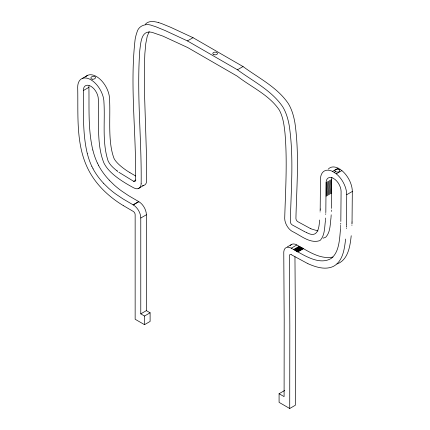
<?xml version="1.0" encoding="UTF-8"?>
<svg xmlns="http://www.w3.org/2000/svg" width="430" height="430" viewBox="0 0 430 430"><rect width="100%" height="100%" fill="white"/><g stroke="black" fill="none" stroke-linecap="round" stroke-linejoin="round"><path stroke-width="0.64" d="M284.676 390.488L279.081 393.719L279.081 402.356L289.723 408.5L289.825 325.365L289.395 255.796A2.704 1.559 60 0 1 291.271 254.689M325.827 212.178L326.08 182.782A10.616 6.127 60 0 1 332.987 178.133L335.131 179.525A10.616 6.127 60 0 1 341.092 191.452L340.829 221.45M331.433 208.378L331.675 179.557A10.616 6.127 60 0 1 331.938 177.429M320.2 208.663L320.452 179.536A18.576 10.723 60 0 1 332.535 171.393L336.287 173.833A18.576 10.723 60 0 1 346.725 194.699L346.451 225.003M328.31 169.097A18.576 10.723 60 0 1 338.125 168.162L341.882 170.602A18.576 10.723 60 0 1 352.315 191.474L352.046 221.66M141.153 183.223C141.706 138.847 136.563 94.439 139.804 50.1C140.771 43.806 140.959 31.003 150.274 32.078A33.406 19.285 60 0 1 151.107 32.191L151.613 32.277A43.672 25.214 60 0 1 152.242 32.406L162.895 36.109L187.625 47.52L237.247 76.169C251.27 87.113 269.137 94.853 279.312 110.058C283.155 117.186 284.155 125.409 285.009 133.343C287.364 161.218 285.574 189.238 284.741 217.134L284.703 218.569A10.61 6.127 60 0 0 292.207 231.394C300.5 235.215 309.81 243.869 319.608 240.692A14.883 8.595 60 0 0 319.958 240.472L320.398 240.128A15.835 9.143 60 0 0 320.554 239.994C324.897 234.818 324.521 227.33 325.397 221.025M141.153 183.293L141.078 184.631A10.616 6.127 60 0 1 133.644 187.802C122.98 182.035 110.257 174.134 104.812 164.636A14.883 8.595 60 0 1 104.452 164.002L104.017 163.163A15.835 9.143 60 0 1 103.856 162.83C96.239 144.034 99.282 119.733 98.325 99.239A10.616 6.127 60 0 0 90.821 86.236A10.616 6.127 60 0 0 83.312 90.569C83.678 111.445 82.383 132.719 87.209 153.22M294.953 256.748L295.415 320.543L295.313 405.27L289.723 408.5M103.619 183.379L108.682 188.324A75.911 43.828 60 0 0 116.046 194.231L122.872 198.821L133.273 204.922A10.616 6.127 60 0 1 140.777 218.01L140.777 313.862L144.518 316.023L150.108 312.798L150.108 321.436L144.518 324.666L135.149 319.259L135.149 214.694A2.655 1.532 60 0 0 133.273 211.42L123.566 205.75M109.209 180.149L114.278 185.094A75.911 43.828 60 0 0 121.642 191.001L128.463 195.591L138.863 201.691A10.616 6.127 60 0 1 146.372 214.785L146.367 310.637L150.108 312.798M320.194 208.873L320.183 209.184M346.451 225.116L346.435 225.46M352.041 221.885L352.03 222.229M320.178 209.394L320.167 209.7M325.789 213.307L325.806 212.743M352.019 222.46L352.009 222.804M320.156 209.91L320.146 210.216M331.358 210.641L331.379 210.076M346.408 226.266L346.397 226.61M352.003 223.036L351.993 223.38M320.14 210.426L320.13 210.732M340.77 223.245L340.732 224.148M346.392 226.841L346.376 227.185M351.982 223.611L351.971 223.955M325.736 214.715L325.746 214.436M331.326 211.485L331.337 211.205M320.087 211.732L320.076 212.011M346.333 228.303L346.317 228.62M351.923 225.078L351.912 225.395M340.673 225.54L340.689 225.266M340.635 226.363L340.651 226.089M340.598 227.185L340.608 226.911M325.58 218.042L325.542 218.795M331.175 214.812L331.132 215.564M340.565 227.733L340.522 228.556M325.51 219.289L325.429 220.531M331.105 216.064L331.025 217.306M340.49 229.104C339.523 239.193 339.297 252.034 331.25 258.409C318.705 265.955 302.709 254.28 291.271 248.191A10.621 6.133 60 0 0 283.8 251.711L283.773 252.055A9.858 5.692 60 0 0 283.768 252.233L284.192 319.603L284.096 396.611L279.081 393.719M330.987 217.795C330.143 224.799 330.267 231.883 326.155 236.753A15.835 9.143 60 0 1 325.994 236.903L325.548 237.242A14.883 8.595 60 0 1 325.198 237.462L323.134 238.166M319.565 220.015C319.076 231.206 316.34 238.086 306.23 232.383M351.219 235.715C350.063 246.121 348.284 259.924 336.926 264.02M345.618 239.048C344.446 248.852 343.054 261.08 333.449 266.374C325.209 270.25 315.824 267.121 307.988 263.714M149.215 31.6L147.243 36.222L145.786 43.543L144.846 53.788L144.373 67.306L144.593 95.82L146.56 157.842L146.668 181.401A10.616 6.127 60 0 1 142.416 185.588M145.319 24.268C148.527 20.511 154.101 21.28 158.321 22.543M82.227 78.475L87.817 75.245M83.312 90.569L88.908 87.344A10.616 6.127 60 0 1 89.031 85.839M118.841 172.242L133.644 181.299A2.655 1.532 60 0 0 135.52 180.224C136.428 133.327 129.726 86.194 135.117 39.447A79.975 46.171 60 0 1 135.805 36.152A57.287 33.072 60 0 1 136.912 32.454C138.503 25.359 146.544 22.951 152.731 25.768A83.334 48.112 60 0 1 156.122 26.859L165.238 30.595L187.432 40.909L193.022 37.679L243.031 66.548C258.661 78.072 277.194 87.172 288.353 103.625C291.873 109.456 293.738 116.116 294.905 122.781C299.484 154.408 296.652 186.534 295.926 218.327A2.655 1.532 60 0 0 297.802 221.67L310.487 228.572M187.432 40.909L237.441 69.778L243.031 66.548M133.644 181.299L135.88 180.009M138.1 188.679L143.69 185.448M133.085 204.814L138.675 201.584M133.273 204.922L138.863 201.691M140.777 218.01L146.372 214.785M332.535 171.393L338.125 168.162M334.427 172.306L335.733 171.554A2.349 1.607 11.5 0 0 338.856 171.812A2.349 1.607 11.5 0 0 339.034 169.651L340.022 169.081M336.287 173.833L341.882 170.602M326.08 182.782L331.675 179.557M326.08 183.922L331.675 180.697M326.08 185.061L331.675 181.836M326.08 186.201L331.675 182.976M326.08 187.34L331.67 184.11M326.08 188.48L331.67 185.249M326.08 189.614L331.67 186.383M326.074 190.748L331.67 187.523M326.074 191.882L331.67 188.657M326.074 192.957L331.664 189.727M326.069 194.027L331.664 190.796M326.064 195.096L331.659 191.866M326.064 196.166L331.654 192.936M346.725 194.699L352.315 191.474M140.777 313.862L146.367 310.637M287.423 246.841L291.825 244.299M291.271 248.191L296.861 244.966C307.848 250.894 319.78 259.704 332.971 257.049M293.556 249.513L299.151 246.282M294.12 249.835L299.71 246.605M294.684 250.163L300.274 246.933M295.249 250.491L300.844 247.261M295.818 250.819L301.414 247.589M296.103 250.98L301.693 247.755M296.383 251.147L301.978 247.916M296.668 251.308L302.258 248.078M296.947 251.469L302.543 248.239M297.232 251.631L302.822 248.4M297.512 251.792L303.107 248.561M297.796 251.953L303.387 248.728M317.974 230.953L311.272 228.921M306.155 232.35L305.902 232.243M310.976 228.792L310.562 228.609M305.381 232.017L305.01 231.851M307.875 263.665L291.325 254.721M304.779 231.749L292.207 224.901A2.655 1.532 60 0 1 290.336 221.557C291.035 189.539 293.98 157.16 289.191 125.323C288.014 118.895 286.16 112.483 282.763 106.855C271.604 90.397 253.071 81.297 237.441 69.778M193.022 37.679L170.834 27.369L161.712 23.623A83.334 48.112 60 0 0 158.321 22.537M135.654 175.999L129.962 172.666M129.898 172.624C123.555 168.882 116.261 163.002 114.057 158.514C107.602 141.604 110.601 117.884 109.548 99.26A18.576 10.723 60 0 0 100.271 79.405A18.576 10.723 60 0 0 85.543 76.884M123.517 205.723C109.365 197.193 96.755 185.518 88.956 170.801C75.417 145.275 78.373 115.111 77.685 87.322A18.576 10.723 60 0 1 90.821 79.738A18.576 10.723 60 0 1 103.958 102.49C105.14 121.819 101.91 142.346 108.161 161.105C110.058 165.104 113.541 168.071 116.922 170.807M117.637 171.355L117.282 171.081M117.245 171.054L116.955 170.834M98.663 165.512L97.422 163.04M93.073 168.743L91.832 166.27M92.799 149.995C87.978 129.494 89.268 108.215 88.908 87.344M144.518 316.023L144.518 324.666M290.234 245.74A10.621 6.133 60 0 1 296.861 244.96M109.236 180.095A41.801 24.134 60 0 1 98.594 165.55M97.368 163.056A45.666 26.364 60 0 1 92.848 150M335.733 171.554A2.36 1.252 -3.8 0 1 335.534 169.7A2.36 1.252 -3.8 0 1 339.05 169.64M103.641 183.325A41.801 24.134 60 0 1 93.004 168.775M91.773 166.281A45.666 26.364 60 0 1 87.252 153.23M213.963 54.669A2.349 1.355 0 0 0 217.483 53.497A2.349 1.355 0 0 0 213.963 52.32A2.349 1.355 0 0 0 213.963 54.669M92.181 79.19A2.344 1.457 -9 0 0 95.503 77.432A2.344 1.457 -9 0 0 91.869 76.691A2.344 1.457 -9 0 0 92.181 79.19"/></g></svg>
